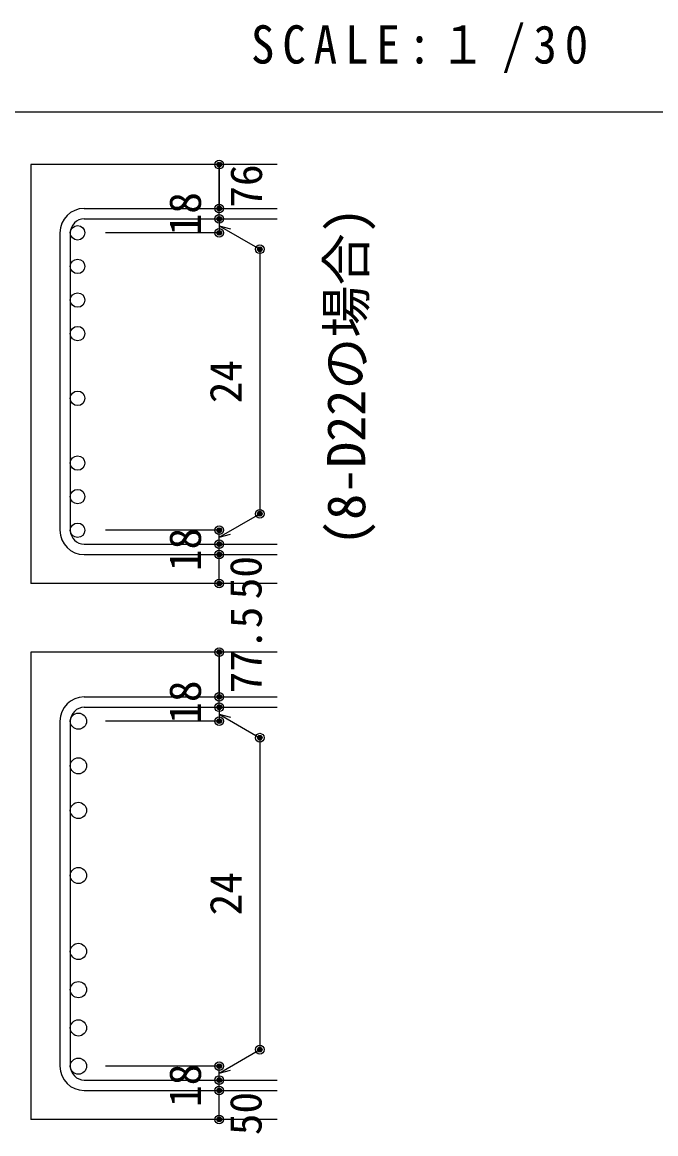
# Model space of a CAD drawing. Units: millimetres at full size, sheet at 1:30; details may follow other scales. Extents: x -5973 to 5954, y -4195 to 4201.
# Drawn here: x 2527 to 3621, y -1985 to -67 of the extents above; entities that cross this region are included whole.
import ezdxf
from ezdxf.enums import TextEntityAlignment as Align

# ---------------------------------------------------------------- set-up
doc = ezdxf.new("R2010")
doc.units = ezdxf.units.MM
doc.header["$LTSCALE"] = 30
doc.header["$PDMODE"] = 32
doc.header["$PDSIZE"] = 15
for name, color, linetype in [('0-1_躯体線', 2, 'Continuous'), ('0-5_基礎梁筋', 7, 'Continuous'), ('0-6_スタラップ筋', 7, 'Continuous'), ('0-7_文字', 4, 'Continuous'), ('0-D_寸法', 4, 'Continuous'), ('6-7_文字', 7, 'Continuous'), ('F-0_枠', 6, 'Continuous')]:
    doc.layers.add(name, color=color, linetype=linetype)
doc.styles.add('ＭＳ ゴシック', font='')
doc.styles.get('ＭＳ ゴシック').set_extended_font_data('MS Gothic')

msp = doc.modelspace()

# ---------------------------------------------------------------- linework, layer by layer
at = {"layer": '0-1_躯体線'}
for p, q in [((2967.44, -312.89), (2542.44, -312.89)), ((2542.44, -312.89), (2542.44, -1035.89)), ((2967.44, -1035.89), (2542.44, -1035.89)), ((2967.44, -1154.19), (2542.44, -1154.19)), ((2542.44, -1154.19), (2542.44, -1960.69)), ((2967.44, -1960.69), (2542.44, -1960.69))]:
    msp.add_line(p, q, dxfattribs=at)
at = {"layer": '0-5_基礎梁筋', "color": 3}
for centre, radius in [((2622.94, -430.59), 12.5), ((2622.94, -488.59), 12.5), ((2622.94, -546.59), 12.5), ((2622.94, -604.59), 12.5), ((2622.94, -716.24), 12.5), ((2622.94, -716.24), 12.5), ((2622.94, -827.89), 12.5), ((2622.94, -827.89), 12.5), ((2622.94, -885.89), 12.5), ((2622.94, -885.89), 12.5), ((2622.94, -943.89), 12.5), ((2622.94, -943.89), 12.5), ((2624.44, -1273.39), 14), ((2624.44, -1350.39), 14), ((2624.44, -1427.39), 14), ((2624.44, -1539.69), 14), ((2624.44, -1670.69), 14), ((2624.44, -1736.69), 14), ((2624.44, -1802.69), 14), ((2624.44, -1868.69), 14)]:
    msp.add_circle(centre, radius, dxfattribs=at)
at = {"layer": '0-6_スタラップ筋'}
for p, q in [((2634.44, -388.59), (2967.44, -388.59)), ((2634.44, -406.59), (2967.44, -406.59)), ((2592.44, -430.59), (2592.44, -943.89)), ((2610.44, -430.59), (2610.44, -943.89)), ((2634.44, -967.89), (2967.44, -967.89)), ((2634.44, -985.89), (2967.44, -985.89)), ((2634.44, -1231.39), (2967.44, -1231.39)), ((2634.44, -1249.39), (2967.44, -1249.39)), ((2592.44, -1273.39), (2592.44, -1868.69)), ((2610.44, -1273.39), (2610.44, -1868.69)), ((2634.44, -1892.69), (2967.44, -1892.69)), ((2634.44, -1910.69), (2967.44, -1910.69))]:
    msp.add_line(p, q, dxfattribs=at)
for centre, radius, start, end in [((2634.44, -430.59), 42, 90, 180), ((2634.44, -430.59), 24, 90, 180), ((2634.44, -943.89), 42, 180, 270), ((2634.44, -943.89), 24, 180, 270), ((2634.44, -1273.39), 42, 90, 180), ((2634.44, -1273.39), 24, 90, 180), ((2634.44, -1868.69), 42, 180, 270), ((2634.44, -1868.69), 24, 180, 270)]:
    msp.add_arc(centre, radius, start, end, dxfattribs=at)
at = {"layer": '0-D_寸法'}
for p, q in [((2867.44, -406.59), (2867.44, -388.59)), ((2867.44, -406.59), (2867.44, -430.59)), ((2867.44, -418.59), (2937.5, -459.04)), ((2867.44, -418.59), (2886.76, -423.77)), ((2867.44, -430.59), (2671.35, -430.59)), ((2937.5, -459.04), (2937.5, -915.45)), ((2867.44, -955.89), (2937.5, -915.45)), ((2867.44, -943.89), (2671.35, -943.89)), ((2867.44, -967.89), (2867.44, -943.89)), ((2867.44, -955.89), (2886.76, -950.72)), ((2867.44, -985.89), (2867.44, -967.89)), ((2867.44, -1035.89), (2867.44, -985.89)), ((2867.44, -1231.39), (2867.44, -1154.19)), ((2867.44, -1154.19), (2867.44, -1231.39)), ((2867.44, -1249.39), (2867.44, -1231.39)), ((2867.44, -1249.39), (2867.44, -1273.39)), ((2867.44, -1261.39), (2937.5, -1301.84)), ((2867.44, -1261.39), (2886.76, -1266.57)), ((2867.44, -1273.39), (2671.35, -1273.39)), ((2937.5, -1301.84), (2937.5, -1840.24)), ((2867.44, -1880.69), (2937.5, -1840.24)), ((2867.44, -1868.69), (2671.35, -1868.69)), ((2867.44, -1892.69), (2867.44, -1868.69)), ((2867.44, -1880.69), (2886.76, -1875.52)), ((2867.44, -1910.69), (2867.44, -1892.69)), ((2867.44, -1960.69), (2867.44, -1910.69))]:
    msp.add_line(p, q, dxfattribs=at)
msp.add_lwpolyline([(2867.44, -388.59), (2867.44, -312.89), (2867.44, -388.59)], dxfattribs=at)
for centre, radius in [((2867.44, -312.89), 4), ((2867.44, -312.89), 3.6), ((2867.44, -312.89), 3.2), ((2867.44, -312.89), 2.8), ((2867.44, -312.89), 2.4), ((2867.44, -312.89), 2), ((2867.44, -312.89), 1.6), ((2867.44, -312.89), 1.2), ((2867.44, -312.89), 0.8), ((2867.44, -312.89), 0.4), ((2867.44, -388.59), 4), ((2867.44, -406.59), 4), ((2867.44, -388.59), 3.6), ((2867.44, -388.59), 3.2), ((2867.44, -388.59), 2.8), ((2867.44, -388.59), 2.4), ((2867.44, -388.59), 2), ((2867.44, -388.59), 1.6), ((2867.44, -388.59), 1.2), ((2867.44, -388.59), 0.8), ((2867.44, -388.59), 0.4), ((2867.44, -406.59), 3.6), ((2867.44, -406.59), 3.2), ((2867.44, -406.59), 2.8), ((2867.44, -406.59), 2.4), ((2867.44, -406.59), 2), ((2867.44, -406.59), 1.6), ((2867.44, -406.59), 1.2), ((2867.44, -406.59), 0.8), ((2867.44, -406.59), 0.4), ((2867.44, -430.59), 4), ((2867.44, -430.59), 3.6), ((2867.44, -430.59), 3.2), ((2867.44, -430.59), 2.8), ((2867.44, -430.59), 2.4), ((2867.44, -430.59), 2), ((2867.44, -430.59), 1.6), ((2867.44, -430.59), 1.2), ((2867.44, -430.59), 0.8), ((2867.44, -430.59), 0.4), ((2937.5, -459.04), 4), ((2937.5, -459.04), 3.6), ((2937.5, -459.04), 3.2), ((2937.5, -459.04), 2.8), ((2937.5, -459.04), 2.4), ((2937.5, -459.04), 2), ((2937.5, -459.04), 1.6), ((2937.5, -459.04), 1.2), ((2937.5, -459.04), 0.8), ((2937.5, -459.04), 0.4), ((2937.5, -915.45), 4), ((2937.5, -915.45), 3.6), ((2937.5, -915.45), 3.2), ((2937.5, -915.45), 2.8), ((2937.5, -915.45), 2.4), ((2937.5, -915.45), 2), ((2937.5, -915.45), 1.6), ((2937.5, -915.45), 1.2), ((2937.5, -915.45), 0.8), ((2937.5, -915.45), 0.4), ((2867.44, -943.89), 4), ((2867.44, -943.89), 3.6), ((2867.44, -943.89), 3.2), ((2867.44, -943.89), 2.8), ((2867.44, -943.89), 2.4), ((2867.44, -943.89), 2), ((2867.44, -943.89), 1.6), ((2867.44, -943.89), 1.2), ((2867.44, -943.89), 0.8), ((2867.44, -943.89), 0.4), ((2867.44, -967.89), 4), ((2867.44, -967.89), 3.6), ((2867.44, -967.89), 3.2), ((2867.44, -967.89), 2.8), ((2867.44, -967.89), 2.4), ((2867.44, -967.89), 2), ((2867.44, -967.89), 1.6), ((2867.44, -967.89), 1.2), ((2867.44, -967.89), 0.8), ((2867.44, -967.89), 0.4), ((2867.44, -985.89), 4), ((2867.44, -985.89), 3.6), ((2867.44, -985.89), 3.2), ((2867.44, -985.89), 2.8), ((2867.44, -985.89), 2.4), ((2867.44, -985.89), 2), ((2867.44, -985.89), 1.6), ((2867.44, -985.89), 1.2), ((2867.44, -985.89), 0.8), ((2867.44, -985.89), 0.4), ((2867.44, -1035.89), 4), ((2867.44, -1035.89), 3.6), ((2867.44, -1035.89), 3.2), ((2867.44, -1035.89), 2.8), ((2867.44, -1035.89), 2.4), ((2867.44, -1035.89), 2), ((2867.44, -1035.89), 1.6), ((2867.44, -1035.89), 1.2), ((2867.44, -1035.89), 0.8), ((2867.44, -1035.89), 0.4), ((2867.44, -1154.19), 4), ((2867.44, -1154.19), 3.6), ((2867.44, -1154.19), 3.2), ((2867.44, -1154.19), 2.8), ((2867.44, -1154.19), 2.4), ((2867.44, -1154.19), 2), ((2867.44, -1154.19), 1.6), ((2867.44, -1154.19), 1.2), ((2867.44, -1154.19), 0.8), ((2867.44, -1154.19), 0.4), ((2867.44, -1231.39), 4), ((2867.44, -1249.39), 4), ((2867.44, -1231.39), 3.6), ((2867.44, -1249.39), 3.6), ((2867.44, -1231.39), 3.2), ((2867.44, -1249.39), 3.2), ((2867.44, -1231.39), 2.8), ((2867.44, -1249.39), 2.8), ((2867.44, -1231.39), 2.4), ((2867.44, -1231.39), 2), ((2867.44, -1231.39), 1.6), ((2867.44, -1231.39), 1.2), ((2867.44, -1231.39), 0.8), ((2867.44, -1231.39), 0.4), ((2867.44, -1249.39), 2.4), ((2867.44, -1249.39), 2), ((2867.44, -1249.39), 1.6), ((2867.44, -1249.39), 1.2), ((2867.44, -1249.39), 0.8), ((2867.44, -1249.39), 0.4), ((2867.44, -1273.39), 4), ((2867.44, -1273.39), 3.6), ((2867.44, -1273.39), 3.2), ((2867.44, -1273.39), 2.8), ((2867.44, -1273.39), 2.4), ((2867.44, -1273.39), 2), ((2867.44, -1273.39), 1.6), ((2867.44, -1273.39), 1.2), ((2867.44, -1273.39), 0.8), ((2867.44, -1273.39), 0.4), ((2937.5, -1301.84), 4), ((2937.5, -1301.84), 3.6), ((2937.5, -1301.84), 3.2), ((2937.5, -1301.84), 2.8), ((2937.5, -1301.84), 2.4), ((2937.5, -1301.84), 2), ((2937.5, -1301.84), 1.6), ((2937.5, -1301.84), 1.2), ((2937.5, -1301.84), 0.8), ((2937.5, -1301.84), 0.4), ((2937.5, -1840.24), 4), ((2937.5, -1840.24), 3.6), ((2937.5, -1840.24), 3.2), ((2937.5, -1840.24), 2.8), ((2937.5, -1840.24), 2.4), ((2937.5, -1840.24), 2), ((2937.5, -1840.24), 1.6), ((2937.5, -1840.24), 1.2), ((2937.5, -1840.24), 0.8), ((2937.5, -1840.24), 0.4), ((2867.44, -1868.69), 4), ((2867.44, -1868.69), 3.6), ((2867.44, -1868.69), 3.2), ((2867.44, -1868.69), 2.8), ((2867.44, -1868.69), 2.4), ((2867.44, -1868.69), 2), ((2867.44, -1868.69), 1.6), ((2867.44, -1868.69), 1.2), ((2867.44, -1868.69), 0.8), ((2867.44, -1868.69), 0.4), ((2867.44, -1892.69), 4), ((2867.44, -1892.69), 3.6), ((2867.44, -1892.69), 3.2), ((2867.44, -1892.69), 2.8), ((2867.44, -1892.69), 2.4), ((2867.44, -1892.69), 2), ((2867.44, -1892.69), 1.6), ((2867.44, -1892.69), 1.2), ((2867.44, -1892.69), 0.8), ((2867.44, -1892.69), 0.4), ((2867.44, -1910.69), 4), ((2867.44, -1910.69), 3.6), ((2867.44, -1910.69), 3.2), ((2867.44, -1910.69), 2.8), ((2867.44, -1910.69), 2.4), ((2867.44, -1910.69), 2), ((2867.44, -1910.69), 1.6), ((2867.44, -1910.69), 1.2), ((2867.44, -1910.69), 0.8), ((2867.44, -1910.69), 0.4), ((2867.44, -1960.69), 4), ((2867.44, -1960.69), 3.6), ((2867.44, -1960.69), 3.2), ((2867.44, -1960.69), 2.8), ((2867.44, -1960.69), 2.4), ((2867.44, -1960.69), 2), ((2867.44, -1960.69), 1.6), ((2867.44, -1960.69), 1.2), ((2867.44, -1960.69), 0.8), ((2867.44, -1960.69), 0.4)]:
    msp.add_circle(centre, radius, dxfattribs=at)
at = {"layer": '0-D_寸法', "color": 7}
for p in [(2867.44, -312.89), (2867.44, -388.59), (2867.44, -406.59), (2867.44, -430.59), (2937.5, -459.04), (2937.5, -915.45), (2867.44, -943.89), (2867.44, -943.89), (2867.44, -967.89), (2867.44, -985.89), (2867.44, -1035.89), (2867.44, -1154.19), (2867.44, -1231.39), (2867.44, -1249.39), (2867.44, -1273.39), (2937.5, -1301.84), (2937.5, -1840.24), (2867.44, -1868.69), (2867.44, -1868.69), (2867.44, -1892.69), (2867.44, -1910.69), (2867.44, -1960.69)]:
    msp.add_point(p, dxfattribs=at)
at = {"layer": 'F-0_枠', "color": 2}
msp.add_line((-5972.88, -222.05), (3723.6, -222.05), dxfattribs=at)

# ---------------------------------------------------------------- texts
at = {"layer": '0-7_文字', "color": 7, "style": 'ＭＳ ゴシック'}
msp.add_text('(8-D22の場合)', height=65.98, rotation=90, dxfattribs=at).set_placement((3139.32, -970.8), align=Align.BOTTOM_LEFT)
at = {"layer": '0-D_寸法', "style": 'ＭＳ ゴシック'}
for s, p in [('76', (2957.82, -387.3)), ('18', (2852.44, -435.09)), ('24', (2922.5, -724.74)), ('18', (2852.44, -1014.39)), ('50', (2957.08, -1063.12)), ('77.5', (2957.44, -1225.39)), ('18', (2852.44, -1277.89)), ('24', (2922.5, -1608.54)), ('18', (2852.44, -1939.19)), ('50', (2957.08, -1987.92))]:
    msp.add_text(s, height=54.99, rotation=90, dxfattribs=at).set_placement(p, align=Align.BOTTOM_LEFT)
at = {"layer": '6-7_文字', "color": 2, "insert": (2922.26, -154.55), "char_height": 65.98, "attachment_point": 7, "style": 'ＭＳ ゴシック'}
msp.add_mtext('\\T1.34;\\W0.9;SCALE:１/30', dxfattribs=at)

doc.saveas('drawing.dxf')
